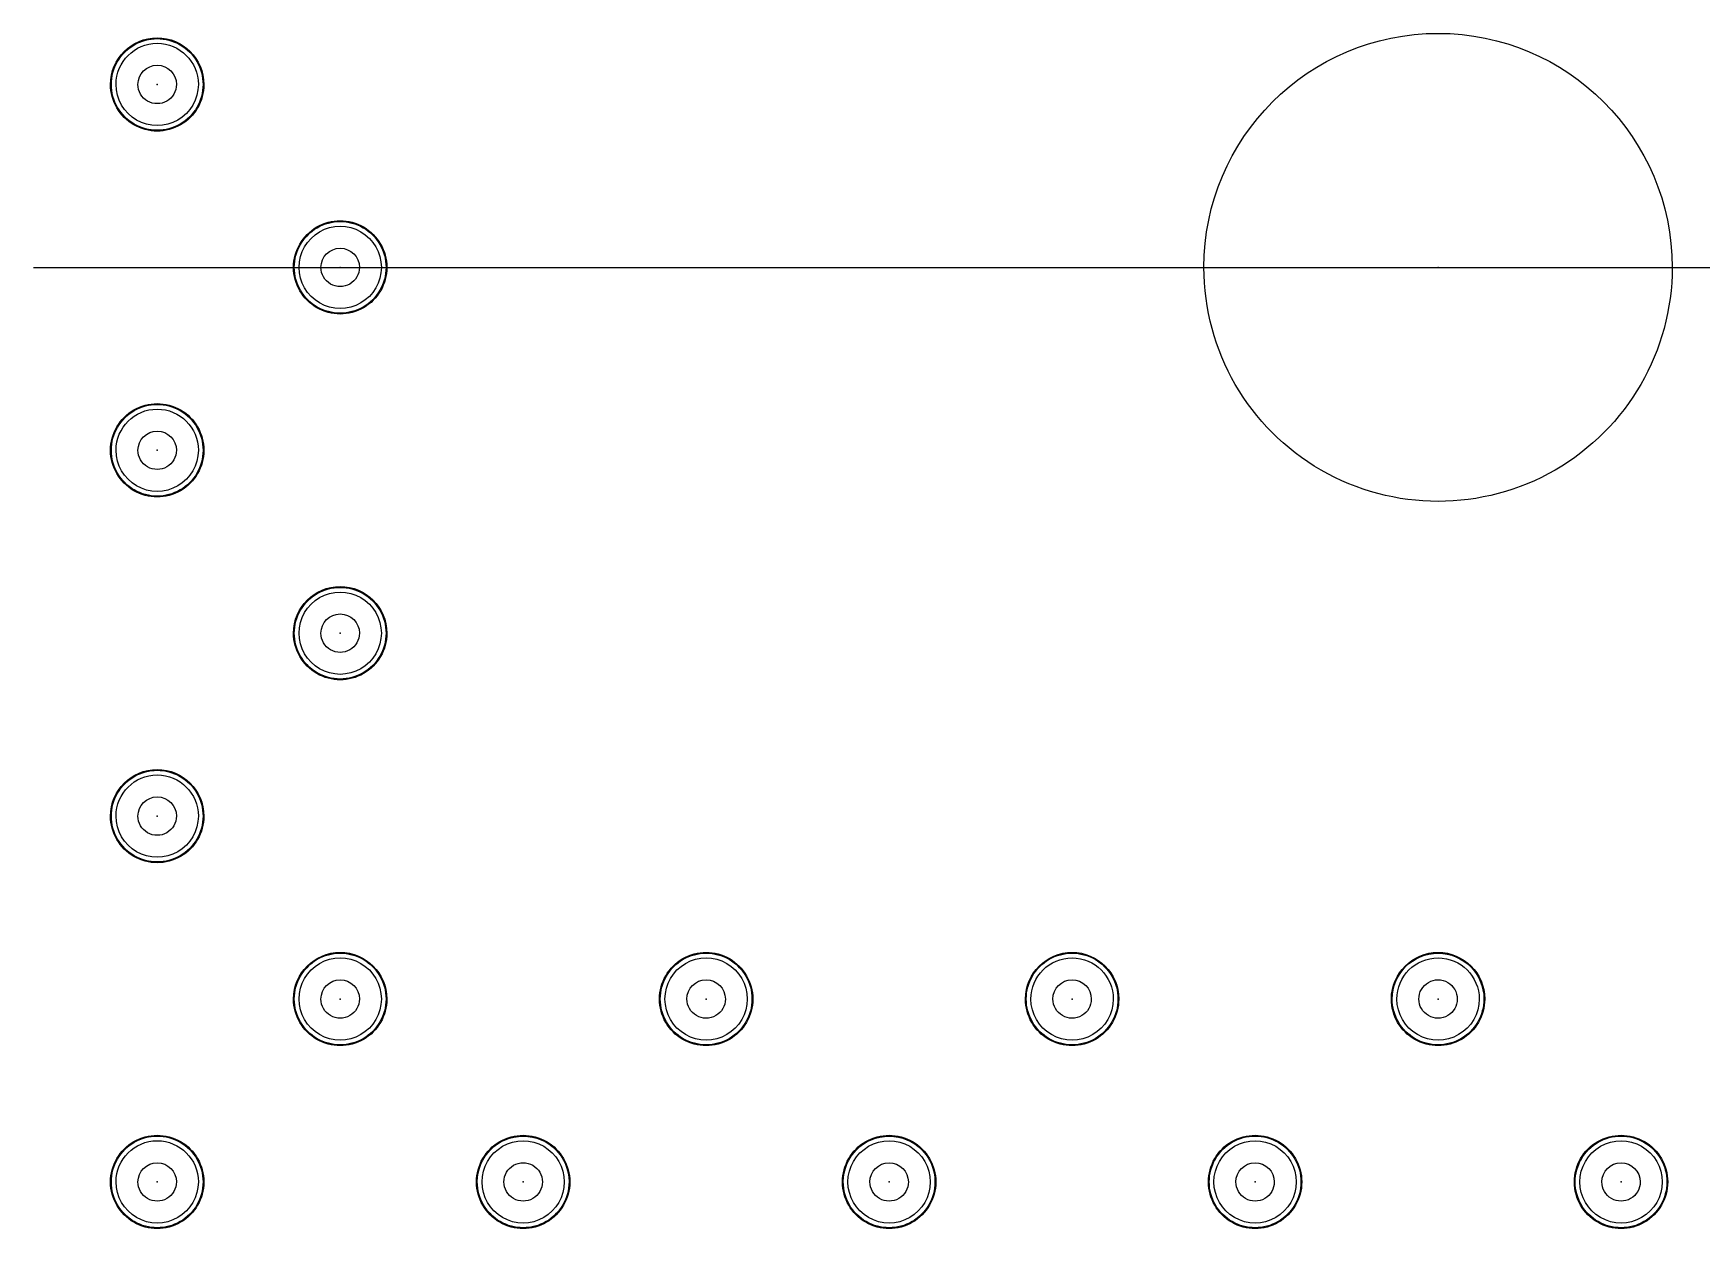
# Model space of a CAD drawing. Header units: millimetres. Extents: x 24815 to 37444, y -10619 to 6020.
# Drawn here: x 28012.79 to 28024.37, y 5891.36 to 5899.68 of the extents above; entities that cross this region are included whole.
import ezdxf

# ---------------------------------------------------------------- set-up
doc = ezdxf.new("R2010")
doc.units = ezdxf.units.MM

# ---------------------------------------------------------------- blocks, each defined once
blk = doc.blocks.new('A$C3CC6408C')
at = {"color": 2}
blk.add_line((-162.223, -11.4), (-142.724, -11.4), dxfattribs=at)
blk.add_line((-162.223, -11.4), (-142.724, -11.4), dxfattribs=at)
at = {"color": 2, "extrusion": (0, 0, -1)}
for centre, major_axis, start_param, end_param in [((-161.364, -10.13), (0.229, 0.229), 3.926991, 7.068583), ((-161.364, -10.13), (0.229, 0.229), 3.926991, 7.068583), ((-161.364, -10.13), (-0.225, 0.225), 5.497787, 8.63938), ((-161.364, -10.13), (-0.225, 0.225), 5.497787, 8.63938), ((-152.474, -11.4), (1.149, 1.149), 3.926991, 7.068583), ((-152.474, -11.4), (1.149, 1.149), 3.926991, 7.068583), ((-161.364, -10.13), (0.202, 0.202), 3.926991, 7.068583), ((-161.364, -10.13), (0.202, 0.202), 3.926991, 7.068583), ((-161.364, -10.13), (0.202, 0.202), 3.926991, 7.068583), ((-161.364, -10.13), (0.202, 0.202), 3.926991, 7.068583), ((-161.364, -10.13), (0.202, 0.202), 3.926991, 7.068583), ((-161.364, -10.13), (0.202, 0.202), 3.926991, 7.068583), ((-161.364, -10.13), (0.202, 0.202), 3.926991, 7.068583), ((-161.364, -10.13), (0.202, 0.202), 3.926991, 7.068583), ((-161.364, -10.13), (0.202, 0.202), 3.926991, 7.068583), ((-161.364, -10.13), (0.202, 0.202), 3.926991, 7.068583), ((-161.364, -10.13), (0.202, 0.202), 3.926991, 7.068583), ((-161.364, -10.13), (0.0943, 0.0943), 3.926991, 7.068583), ((-161.364, -10.13), (0.0943, 0.0943), 3.926991, 7.068583), ((-161.364, -10.13), (-0.229, 0.229), 2.356194, 5.497787), ((-161.364, -10.13), (-0.229, 0.229), 2.356194, 5.497787), ((-161.364, -10.13), (0.225, 0.225), 0.785398, 3.926991), ((-161.364, -10.13), (0.225, 0.225), 0.785398, 3.926991), ((-161.364, -10.13), (-0.202, 0.202), 2.356194, 5.497787), ((-161.364, -10.13), (-0.202, 0.202), 2.356194, 5.497787), ((-161.364, -10.13), (-0.202, 0.202), 2.356194, 5.497787), ((-161.364, -10.13), (-0.202, 0.202), 2.356194, 5.497787), ((-161.364, -10.13), (-0.202, 0.202), 2.356194, 5.497787), ((-161.364, -10.13), (-0.202, 0.202), 2.356194, 5.497787), ((-161.364, -10.13), (-0.202, 0.202), 2.356194, 5.497787), ((-161.364, -10.13), (-0.202, 0.202), 2.356194, 5.497787), ((-161.364, -10.13), (-0.202, 0.202), 2.356194, 5.497787), ((-161.364, -10.13), (-0.202, 0.202), 2.356194, 5.497787), ((-161.364, -10.13), (-0.202, 0.202), 2.356194, 5.497787), ((-161.364, -10.13), (-0.0943, 0.0943), 2.356194, 5.497787), ((-161.364, -10.13), (-0.0943, 0.0943), 2.356194, 5.497787), ((-160.094, -11.4), (-0.229, 0.229), 5.497787, 8.63938), ((-160.094, -11.4), (-0.229, 0.229), 5.497787, 8.63938), ((-160.094, -11.4), (-0.225, 0.225), 5.497787, 8.63938), ((-160.094, -11.4), (-0.225, 0.225), 5.497787, 8.63938), ((-160.094, -11.4), (-0.202, 0.202), 5.497787, 8.63938), ((-160.094, -11.4), (-0.202, 0.202), 5.497787, 8.63938), ((-160.094, -11.4), (-0.202, 0.202), 5.497787, 8.63938), ((-160.094, -11.4), (-0.202, 0.202), 5.497787, 8.63938), ((-160.094, -11.4), (-0.202, 0.202), 5.497787, 8.63938), ((-160.094, -11.4), (-0.202, 0.202), 5.497787, 8.63938), ((-160.094, -11.4), (-0.202, 0.202), 5.497787, 8.63938), ((-160.094, -11.4), (-0.202, 0.202), 5.497787, 8.63938), ((-160.094, -11.4), (-0.202, 0.202), 5.497787, 8.63938), ((-160.094, -11.4), (-0.202, 0.202), 5.497787, 8.63938), ((-160.094, -11.4), (-0.202, 0.202), 5.497787, 8.63938), ((-160.094, -11.4), (0.0943, 0.0943), 3.926991, 7.068583), ((-160.094, -11.4), (0.0943, 0.0943), 3.926991, 7.068583), ((-160.094, -11.4), (0.229, 0.229), 0.785398, 3.926991), ((-160.094, -11.4), (0.229, 0.229), 0.785398, 3.926991), ((-160.094, -11.4), (-0.225, 0.225), 2.356194, 5.497787), ((-160.094, -11.4), (-0.225, 0.225), 2.356194, 5.497787), ((-160.094, -11.4), (-0.202, 0.202), 2.356194, 5.497787), ((-160.094, -11.4), (-0.202, 0.202), 2.356194, 5.497787), ((-160.094, -11.4), (-0.202, 0.202), 2.356194, 5.497787), ((-160.094, -11.4), (-0.202, 0.202), 2.356194, 5.497787), ((-160.094, -11.4), (-0.202, 0.202), 2.356194, 5.497787), ((-160.094, -11.4), (-0.202, 0.202), 2.356194, 5.497787), ((-160.094, -11.4), (-0.202, 0.202), 2.356194, 5.497787), ((-160.094, -11.4), (-0.202, 0.202), 2.356194, 5.497787), ((-160.094, -11.4), (-0.202, 0.202), 2.356194, 5.497787), ((-160.094, -11.4), (-0.202, 0.202), 2.356194, 5.497787), ((-160.094, -11.4), (-0.202, 0.202), 2.356194, 5.497787), ((-160.094, -11.4), (0.0943, 0.0943), 0.785398, 3.926991), ((-160.094, -11.4), (0.0943, 0.0943), 0.785398, 3.926991), ((-152.474, -11.4), (1.149, 1.149), 0.785398, 3.926991), ((-152.474, -11.4), (1.149, 1.149), 0.785398, 3.926991), ((-161.364, -12.67), (-0.229, 0.229), 5.497787, 8.63938), ((-161.364, -12.67), (-0.229, 0.229), 5.497787, 8.63938), ((-161.364, -12.67), (-0.225, 0.225), 5.497787, 8.63938), ((-161.364, -12.67), (-0.225, 0.225), 5.497787, 8.63938), ((-161.364, -12.67), (0.202, 0.202), 3.926991, 7.068583), ((-161.364, -12.67), (0.202, 0.202), 3.926991, 7.068583), ((-161.364, -12.67), (0.202, 0.202), 3.926991, 7.068583), ((-161.364, -12.67), (0.202, 0.202), 3.926991, 7.068583), ((-161.364, -12.67), (0.202, 0.202), 3.926991, 7.068583), ((-161.364, -12.67), (0.202, 0.202), 3.926991, 7.068583), ((-161.364, -12.67), (0.202, 0.202), 3.926991, 7.068583), ((-161.364, -12.67), (0.202, 0.202), 3.926991, 7.068583), ((-161.364, -12.67), (0.202, 0.202), 3.926991, 7.068583), ((-161.364, -12.67), (0.202, 0.202), 3.926991, 7.068583), ((-161.364, -12.67), (0.202, 0.202), 3.926991, 7.068583), ((-161.364, -12.67), (0.0943, 0.0943), 3.926991, 7.068583), ((-161.364, -12.67), (0.0943, 0.0943), 3.926991, 7.068583), ((-161.364, -12.67), (0.229, 0.229), 0.785398, 3.926991), ((-161.364, -12.67), (0.229, 0.229), 0.785398, 3.926991), ((-161.364, -12.67), (0.225, 0.225), 0.785398, 3.926991), ((-161.364, -12.67), (0.225, 0.225), 0.785398, 3.926991), ((-161.364, -12.67), (0.202, 0.202), 0.785398, 3.926991), ((-161.364, -12.67), (0.202, 0.202), 0.785398, 3.926991), ((-161.364, -12.67), (0.202, 0.202), 0.785398, 3.926991), ((-161.364, -12.67), (0.202, 0.202), 0.785398, 3.926991), ((-161.364, -12.67), (0.202, 0.202), 0.785398, 3.926991), ((-161.364, -12.67), (0.202, 0.202), 0.785398, 3.926991), ((-161.364, -12.67), (0.202, 0.202), 0.785398, 3.926991), ((-161.364, -12.67), (0.202, 0.202), 0.785398, 3.926991), ((-161.364, -12.67), (0.202, 0.202), 0.785398, 3.926991), ((-161.364, -12.67), (0.202, 0.202), 0.785398, 3.926991), ((-161.364, -12.67), (0.202, 0.202), 0.785398, 3.926991), ((-161.364, -12.67), (-0.0943, 0.0943), 2.356194, 5.497787), ((-161.364, -12.67), (-0.0943, 0.0943), 2.356194, 5.497787), ((-160.094, -13.94), (0.229, 0.229), 3.926991, 7.068583), ((-160.094, -13.94), (0.229, 0.229), 3.926991, 7.068583), ((-160.094, -13.94), (-0.225, 0.225), 5.497787, 8.63938), ((-160.094, -13.94), (-0.225, 0.225), 5.497787, 8.63938), ((-160.094, -13.94), (-0.202, 0.202), 5.497787, 8.63938), ((-160.094, -13.94), (-0.202, 0.202), 5.497787, 8.63938), ((-160.094, -13.94), (-0.202, 0.202), 5.497787, 8.63938), ((-160.094, -13.94), (-0.202, 0.202), 5.497787, 8.63938), ((-160.094, -13.94), (-0.202, 0.202), 5.497787, 8.63938), ((-160.094, -13.94), (-0.202, 0.202), 5.497787, 8.63938), ((-160.094, -13.94), (-0.202, 0.202), 5.497787, 8.63938), ((-160.094, -13.94), (-0.202, 0.202), 5.497787, 8.63938), ((-160.094, -13.94), (-0.202, 0.202), 5.497787, 8.63938), ((-160.094, -13.94), (-0.202, 0.202), 5.497787, 8.63938), ((-160.094, -13.94), (-0.202, 0.202), 5.497787, 8.63938), ((-160.094, -13.94), (0.0943, 0.0943), 3.926991, 7.068583), ((-160.094, -13.94), (0.0943, 0.0943), 3.926991, 7.068583), ((-160.094, -13.94), (0.229, 0.229), 0.785398, 3.926991), ((-160.094, -13.94), (0.229, 0.229), 0.785398, 3.926991), ((-160.094, -13.94), (-0.225, 0.225), 2.356194, 5.497787), ((-160.094, -13.94), (-0.225, 0.225), 2.356194, 5.497787), ((-160.094, -13.94), (-0.202, 0.202), 2.356194, 5.497787), ((-160.094, -13.94), (-0.202, 0.202), 2.356194, 5.497787), ((-160.094, -13.94), (-0.202, 0.202), 2.356194, 5.497787), ((-160.094, -13.94), (-0.202, 0.202), 2.356194, 5.497787), ((-160.094, -13.94), (-0.202, 0.202), 2.356194, 5.497787), ((-160.094, -13.94), (-0.202, 0.202), 2.356194, 5.497787), ((-160.094, -13.94), (-0.202, 0.202), 2.356194, 5.497787), ((-160.094, -13.94), (-0.202, 0.202), 2.356194, 5.497787), ((-160.094, -13.94), (-0.202, 0.202), 2.356194, 5.497787), ((-160.094, -13.94), (-0.202, 0.202), 2.356194, 5.497787), ((-160.094, -13.94), (-0.202, 0.202), 2.356194, 5.497787), ((-160.094, -13.94), (0.0943, 0.0943), 0.785398, 3.926991), ((-160.094, -13.94), (0.0943, 0.0943), 0.785398, 3.926991), ((-161.364, -15.21), (0.229, 0.229), 3.926991, 7.068583), ((-161.364, -15.21), (0.229, 0.229), 3.926991, 7.068583), ((-161.364, -15.21), (-0.225, 0.225), 5.497787, 8.63938), ((-161.364, -15.21), (-0.225, 0.225), 5.497787, 8.63938), ((-161.364, -15.21), (0.202, 0.202), 3.926991, 7.068583), ((-161.364, -15.21), (0.202, 0.202), 3.926991, 7.068583), ((-161.364, -15.21), (0.202, 0.202), 3.926991, 7.068583), ((-161.364, -15.21), (0.202, 0.202), 3.926991, 7.068583), ((-161.364, -15.21), (0.202, 0.202), 3.926991, 7.068583), ((-161.364, -15.21), (0.202, 0.202), 3.926991, 7.068583), ((-161.364, -15.21), (0.202, 0.202), 3.926991, 7.068583), ((-161.364, -15.21), (0.202, 0.202), 3.926991, 7.068583), ((-161.364, -15.21), (0.202, 0.202), 3.926991, 7.068583), ((-161.364, -15.21), (0.202, 0.202), 3.926991, 7.068583), ((-161.364, -15.21), (0.202, 0.202), 3.926991, 7.068583), ((-161.364, -15.21), (0.0943, 0.0943), 3.926991, 7.068583), ((-161.364, -15.21), (0.0943, 0.0943), 3.926991, 7.068583), ((-161.364, -15.21), (-0.229, 0.229), 2.356194, 5.497787), ((-161.364, -15.21), (-0.229, 0.229), 2.356194, 5.497787), ((-161.364, -15.21), (0.225, 0.225), 0.785398, 3.926991), ((-161.364, -15.21), (0.225, 0.225), 0.785398, 3.926991), ((-161.364, -15.21), (-0.202, 0.202), 2.356194, 5.497787), ((-161.364, -15.21), (-0.202, 0.202), 2.356194, 5.497787), ((-161.364, -15.21), (-0.202, 0.202), 2.356194, 5.497787), ((-161.364, -15.21), (-0.202, 0.202), 2.356194, 5.497787), ((-161.364, -15.21), (-0.202, 0.202), 2.356194, 5.497787), ((-161.364, -15.21), (-0.202, 0.202), 2.356194, 5.497787), ((-161.364, -15.21), (-0.202, 0.202), 2.356194, 5.497787), ((-161.364, -15.21), (-0.202, 0.202), 2.356194, 5.497787), ((-161.364, -15.21), (-0.202, 0.202), 2.356194, 5.497787), ((-161.364, -15.21), (-0.202, 0.202), 2.356194, 5.497787), ((-161.364, -15.21), (-0.202, 0.202), 2.356194, 5.497787), ((-161.364, -15.21), (-0.0943, 0.0943), 2.356194, 5.497787), ((-161.364, -15.21), (-0.0943, 0.0943), 2.356194, 5.497787), ((-160.094, -16.48), (0.229, 0.229), 3.926991, 7.068583), ((-160.094, -16.48), (0.229, 0.229), 3.926991, 7.068583), ((-160.094, -16.48), (-0.225, 0.225), 5.497787, 8.63938), ((-160.094, -16.48), (-0.225, 0.225), 5.497787, 8.63938), ((-160.094, -16.48), (-0.202, 0.202), 5.497787, 8.63938), ((-160.094, -16.48), (-0.202, 0.202), 5.497787, 8.63938), ((-160.094, -16.48), (-0.202, 0.202), 5.497787, 8.63938), ((-160.094, -16.48), (-0.202, 0.202), 5.497787, 8.63938), ((-160.094, -16.48), (-0.202, 0.202), 5.497787, 8.63938), ((-160.094, -16.48), (-0.202, 0.202), 5.497787, 8.63938), ((-160.094, -16.48), (-0.202, 0.202), 5.497787, 8.63938), ((-160.094, -16.48), (-0.202, 0.202), 5.497787, 8.63938), ((-160.094, -16.48), (-0.202, 0.202), 5.497787, 8.63938), ((-160.094, -16.48), (-0.202, 0.202), 5.497787, 8.63938), ((-160.094, -16.48), (-0.202, 0.202), 5.497787, 8.63938), ((-157.554, -16.48), (-0.229, 0.229), 5.497787, 8.63938), ((-157.554, -16.48), (-0.229, 0.229), 5.497787, 8.63938), ((-157.554, -16.48), (-0.225, 0.225), 5.497787, 8.63938), ((-157.554, -16.48), (-0.225, 0.225), 5.497787, 8.63938), ((-157.554, -16.48), (-0.202, 0.202), 5.497787, 8.63938), ((-157.554, -16.48), (-0.202, 0.202), 5.497787, 8.63938), ((-157.554, -16.48), (-0.202, 0.202), 5.497787, 8.63938), ((-157.554, -16.48), (-0.202, 0.202), 5.497787, 8.63938), ((-157.554, -16.48), (-0.202, 0.202), 5.497787, 8.63938), ((-157.554, -16.48), (-0.202, 0.202), 5.497787, 8.63938), ((-157.554, -16.48), (-0.202, 0.202), 5.497787, 8.63938), ((-157.554, -16.48), (-0.202, 0.202), 5.497787, 8.63938), ((-157.554, -16.48), (-0.202, 0.202), 5.497787, 8.63938), ((-157.554, -16.48), (-0.202, 0.202), 5.497787, 8.63938), ((-157.554, -16.48), (-0.202, 0.202), 5.497787, 8.63938), ((-155.014, -16.48), (0.229, 0.229), 3.926991, 7.068583), ((-155.014, -16.48), (0.229, 0.229), 3.926991, 7.068583), ((-155.014, -16.48), (-0.225, 0.225), 5.497787, 8.63938), ((-155.014, -16.48), (-0.225, 0.225), 5.497787, 8.63938), ((-155.014, -16.48), (0.202, 0.202), 3.926991, 7.068583), ((-155.014, -16.48), (0.202, 0.202), 3.926991, 7.068583), ((-155.014, -16.48), (0.202, 0.202), 3.926991, 7.068583), ((-155.014, -16.48), (0.202, 0.202), 3.926991, 7.068583), ((-155.014, -16.48), (0.202, 0.202), 3.926991, 7.068583), ((-155.014, -16.48), (0.202, 0.202), 3.926991, 7.068583), ((-155.014, -16.48), (0.202, 0.202), 3.926991, 7.068583), ((-155.014, -16.48), (0.202, 0.202), 3.926991, 7.068583), ((-155.014, -16.48), (0.202, 0.202), 3.926991, 7.068583), ((-155.014, -16.48), (0.202, 0.202), 3.926991, 7.068583), ((-155.014, -16.48), (0.202, 0.202), 3.926991, 7.068583), ((-152.474, -16.48), (0.229, 0.229), 3.926991, 7.068583), ((-152.474, -16.48), (0.229, 0.229), 3.926991, 7.068583), ((-152.474, -16.48), (0.225, 0.225), 3.926991, 7.068583), ((-152.474, -16.48), (0.225, 0.225), 3.926991, 7.068583), ((-152.474, -16.48), (0.202, 0.202), 3.926991, 7.068583), ((-152.474, -16.48), (0.202, 0.202), 3.926991, 7.068583), ((-152.474, -16.48), (0.202, 0.202), 3.926991, 7.068583), ((-152.474, -16.48), (0.202, 0.202), 3.926991, 7.068583), ((-152.474, -16.48), (0.202, 0.202), 3.926991, 7.068583), ((-152.474, -16.48), (0.202, 0.202), 3.926991, 7.068583), ((-152.474, -16.48), (0.202, 0.202), 3.926991, 7.068583), ((-152.474, -16.48), (0.202, 0.202), 3.926991, 7.068583), ((-152.474, -16.48), (0.202, 0.202), 3.926991, 7.068583), ((-152.474, -16.48), (0.202, 0.202), 3.926991, 7.068583), ((-152.474, -16.48), (0.202, 0.202), 3.926991, 7.068583), ((-160.094, -16.48), (0.0943, 0.0943), 3.926991, 7.068583), ((-160.094, -16.48), (0.0943, 0.0943), 3.926991, 7.068583), ((-157.554, -16.48), (0.0943, 0.0943), 3.926991, 7.068583), ((-157.554, -16.48), (0.0943, 0.0943), 3.926991, 7.068583), ((-155.014, -16.48), (0.0943, 0.0943), 3.926991, 7.068583), ((-155.014, -16.48), (0.0943, 0.0943), 3.926991, 7.068583), ((-152.474, -16.48), (-0.0943, 0.0943), 5.497787, 8.63938), ((-152.474, -16.48), (-0.0943, 0.0943), 5.497787, 8.63938), ((-160.094, -16.48), (-0.229, 0.229), 2.356194, 5.497787), ((-160.094, -16.48), (-0.229, 0.229), 2.356194, 5.497787), ((-160.094, -16.48), (-0.225, 0.225), 2.356194, 5.497787), ((-160.094, -16.48), (-0.225, 0.225), 2.356194, 5.497787), ((-160.094, -16.48), (-0.202, 0.202), 2.356194, 5.497787), ((-160.094, -16.48), (-0.202, 0.202), 2.356194, 5.497787), ((-160.094, -16.48), (-0.202, 0.202), 2.356194, 5.497787), ((-160.094, -16.48), (-0.202, 0.202), 2.356194, 5.497787), ((-160.094, -16.48), (-0.202, 0.202), 2.356194, 5.497787), ((-160.094, -16.48), (-0.202, 0.202), 2.356194, 5.497787), ((-160.094, -16.48), (-0.202, 0.202), 2.356194, 5.497787), ((-160.094, -16.48), (-0.202, 0.202), 2.356194, 5.497787), ((-160.094, -16.48), (-0.202, 0.202), 2.356194, 5.497787), ((-160.094, -16.48), (-0.202, 0.202), 2.356194, 5.497787), ((-160.094, -16.48), (-0.202, 0.202), 2.356194, 5.497787), ((-160.094, -16.48), (0.0943, 0.0943), 0.785398, 3.926991), ((-160.094, -16.48), (0.0943, 0.0943), 0.785398, 3.926991), ((-157.554, -16.48), (-0.229, 0.229), 2.356194, 5.497787), ((-157.554, -16.48), (-0.229, 0.229), 2.356194, 5.497787), ((-157.554, -16.48), (0.225, 0.225), 0.785398, 3.926991), ((-157.554, -16.48), (0.225, 0.225), 0.785398, 3.926991), ((-157.554, -16.48), (-0.202, 0.202), 2.356194, 5.497787), ((-157.554, -16.48), (-0.202, 0.202), 2.356194, 5.497787), ((-157.554, -16.48), (-0.202, 0.202), 2.356194, 5.497787), ((-157.554, -16.48), (-0.202, 0.202), 2.356194, 5.497787), ((-157.554, -16.48), (-0.202, 0.202), 2.356194, 5.497787), ((-157.554, -16.48), (-0.202, 0.202), 2.356194, 5.497787), ((-157.554, -16.48), (-0.202, 0.202), 2.356194, 5.497787), ((-157.554, -16.48), (-0.202, 0.202), 2.356194, 5.497787), ((-157.554, -16.48), (-0.202, 0.202), 2.356194, 5.497787), ((-157.554, -16.48), (-0.202, 0.202), 2.356194, 5.497787), ((-157.554, -16.48), (-0.202, 0.202), 2.356194, 5.497787), ((-157.554, -16.48), (0.0943, 0.0943), 0.785398, 3.926991), ((-157.554, -16.48), (0.0943, 0.0943), 0.785398, 3.926991), ((-155.014, -16.48), (-0.229, 0.229), 2.356194, 5.497787), ((-155.014, -16.48), (-0.229, 0.229), 2.356194, 5.497787), ((-155.014, -16.48), (0.225, 0.225), 0.785398, 3.926991), ((-155.014, -16.48), (0.225, 0.225), 0.785398, 3.926991), ((-155.014, -16.48), (-0.202, 0.202), 2.356194, 5.497787), ((-155.014, -16.48), (-0.202, 0.202), 2.356194, 5.497787), ((-155.014, -16.48), (-0.202, 0.202), 2.356194, 5.497787), ((-155.014, -16.48), (-0.202, 0.202), 2.356194, 5.497787), ((-155.014, -16.48), (-0.202, 0.202), 2.356194, 5.497787), ((-155.014, -16.48), (-0.202, 0.202), 2.356194, 5.497787), ((-155.014, -16.48), (-0.202, 0.202), 2.356194, 5.497787), ((-155.014, -16.48), (-0.202, 0.202), 2.356194, 5.497787), ((-155.014, -16.48), (-0.202, 0.202), 2.356194, 5.497787), ((-155.014, -16.48), (-0.202, 0.202), 2.356194, 5.497787), ((-155.014, -16.48), (-0.202, 0.202), 2.356194, 5.497787), ((-155.014, -16.48), (-0.0943, 0.0943), 2.356194, 5.497787), ((-155.014, -16.48), (-0.0943, 0.0943), 2.356194, 5.497787), ((-152.474, -16.48), (-0.229, 0.229), 2.356194, 5.497787), ((-152.474, -16.48), (-0.229, 0.229), 2.356194, 5.497787), ((-152.474, -16.48), (0.225, 0.225), 0.785398, 3.926991), ((-152.474, -16.48), (0.225, 0.225), 0.785398, 3.926991), ((-152.474, -16.48), (0.202, 0.202), 0.785398, 3.926991), ((-152.474, -16.48), (0.202, 0.202), 0.785398, 3.926991), ((-152.474, -16.48), (0.202, 0.202), 0.785398, 3.926991), ((-152.474, -16.48), (0.202, 0.202), 0.785398, 3.926991), ((-152.474, -16.48), (0.202, 0.202), 0.785398, 3.926991), ((-152.474, -16.48), (0.202, 0.202), 0.785398, 3.926991), ((-152.474, -16.48), (0.202, 0.202), 0.785398, 3.926991), ((-152.474, -16.48), (0.202, 0.202), 0.785398, 3.926991), ((-152.474, -16.48), (0.202, 0.202), 0.785398, 3.926991), ((-152.474, -16.48), (0.202, 0.202), 0.785398, 3.926991), ((-152.474, -16.48), (0.202, 0.202), 0.785398, 3.926991), ((-152.474, -16.48), (0.0943, 0.0943), 0.785398, 3.926991), ((-152.474, -16.48), (0.0943, 0.0943), 0.785398, 3.926991), ((-161.364, -17.75), (-0.229, 0.229), 5.497787, 8.63938), ((-161.364, -17.75), (-0.229, 0.229), 5.497787, 8.63938), ((-161.364, -17.75), (-0.225, 0.225), 5.497787, 8.63938), ((-161.364, -17.75), (-0.225, 0.225), 5.497787, 8.63938), ((-161.364, -17.75), (0.202, 0.202), 3.926991, 7.068583), ((-161.364, -17.75), (0.202, 0.202), 3.926991, 7.068583), ((-161.364, -17.75), (0.202, 0.202), 3.926991, 7.068583), ((-161.364, -17.75), (0.202, 0.202), 3.926991, 7.068583), ((-161.364, -17.75), (0.202, 0.202), 3.926991, 7.068583), ((-161.364, -17.75), (0.202, 0.202), 3.926991, 7.068583), ((-161.364, -17.75), (0.202, 0.202), 3.926991, 7.068583), ((-161.364, -17.75), (0.202, 0.202), 3.926991, 7.068583), ((-161.364, -17.75), (0.202, 0.202), 3.926991, 7.068583), ((-161.364, -17.75), (0.202, 0.202), 3.926991, 7.068583), ((-161.364, -17.75), (0.202, 0.202), 3.926991, 7.068583), ((-158.824, -17.75), (-0.229, 0.229), 5.497787, 8.63938), ((-158.824, -17.75), (-0.229, 0.229), 5.497787, 8.63938), ((-158.824, -17.75), (0.225, 0.225), 3.926991, 7.068583), ((-158.824, -17.75), (0.225, 0.225), 3.926991, 7.068583), ((-158.824, -17.75), (-0.202, 0.202), 5.497787, 8.63938), ((-158.824, -17.75), (-0.202, 0.202), 5.497787, 8.63938), ((-158.824, -17.75), (-0.202, 0.202), 5.497787, 8.63938), ((-158.824, -17.75), (-0.202, 0.202), 5.497787, 8.63938), ((-158.824, -17.75), (-0.202, 0.202), 5.497787, 8.63938), ((-158.824, -17.75), (-0.202, 0.202), 5.497787, 8.63938), ((-158.824, -17.75), (-0.202, 0.202), 5.497787, 8.63938), ((-158.824, -17.75), (-0.202, 0.202), 5.497787, 8.63938), ((-158.824, -17.75), (-0.202, 0.202), 5.497787, 8.63938), ((-158.824, -17.75), (-0.202, 0.202), 5.497787, 8.63938), ((-158.824, -17.75), (-0.202, 0.202), 5.497787, 8.63938), ((-156.284, -17.75), (-0.229, 0.229), 5.497787, 8.63938), ((-156.284, -17.75), (-0.229, 0.229), 5.497787, 8.63938), ((-156.284, -17.75), (0.225, 0.225), 3.926991, 7.068583), ((-156.284, -17.75), (0.225, 0.225), 3.926991, 7.068583), ((-156.284, -17.75), (-0.202, 0.202), 5.497787, 8.63938), ((-156.284, -17.75), (-0.202, 0.202), 5.497787, 8.63938), ((-156.284, -17.75), (-0.202, 0.202), 5.497787, 8.63938), ((-156.284, -17.75), (-0.202, 0.202), 5.497787, 8.63938), ((-156.284, -17.75), (-0.202, 0.202), 5.497787, 8.63938), ((-156.284, -17.75), (-0.202, 0.202), 5.497787, 8.63938), ((-156.284, -17.75), (-0.202, 0.202), 5.497787, 8.63938), ((-156.284, -17.75), (-0.202, 0.202), 5.497787, 8.63938), ((-156.284, -17.75), (-0.202, 0.202), 5.497787, 8.63938), ((-156.284, -17.75), (-0.202, 0.202), 5.497787, 8.63938), ((-156.284, -17.75), (-0.202, 0.202), 5.497787, 8.63938), ((-153.744, -17.75), (-0.229, 0.229), 5.497787, 8.63938), ((-153.744, -17.75), (-0.229, 0.229), 5.497787, 8.63938), ((-153.744, -17.75), (-0.225, 0.225), 5.497787, 8.63938), ((-153.744, -17.75), (-0.225, 0.225), 5.497787, 8.63938), ((-153.744, -17.75), (-0.202, 0.202), 5.497787, 8.63938), ((-153.744, -17.75), (-0.202, 0.202), 5.497787, 8.63938), ((-153.744, -17.75), (-0.202, 0.202), 5.497787, 8.63938), ((-153.744, -17.75), (-0.202, 0.202), 5.497787, 8.63938), ((-153.744, -17.75), (-0.202, 0.202), 5.497787, 8.63938), ((-153.744, -17.75), (-0.202, 0.202), 5.497787, 8.63938), ((-153.744, -17.75), (-0.202, 0.202), 5.497787, 8.63938), ((-153.744, -17.75), (-0.202, 0.202), 5.497787, 8.63938), ((-153.744, -17.75), (-0.202, 0.202), 5.497787, 8.63938), ((-153.744, -17.75), (-0.202, 0.202), 5.497787, 8.63938), ((-153.744, -17.75), (-0.202, 0.202), 5.497787, 8.63938), ((-151.204, -17.75), (-0.229, 0.229), 5.497787, 8.63938), ((-151.204, -17.75), (-0.229, 0.229), 5.497787, 8.63938), ((-151.204, -17.75), (-0.225, 0.225), 5.497787, 8.63938), ((-151.204, -17.75), (-0.225, 0.225), 5.497787, 8.63938), ((-151.204, -17.75), (-0.202, 0.202), 5.497787, 8.63938), ((-151.204, -17.75), (-0.202, 0.202), 5.497787, 8.63938), ((-151.204, -17.75), (-0.202, 0.202), 5.497787, 8.63938), ((-151.204, -17.75), (-0.202, 0.202), 5.497787, 8.63938), ((-151.204, -17.75), (-0.202, 0.202), 5.497787, 8.63938), ((-151.204, -17.75), (-0.202, 0.202), 5.497787, 8.63938), ((-151.204, -17.75), (-0.202, 0.202), 5.497787, 8.63938), ((-151.204, -17.75), (-0.202, 0.202), 5.497787, 8.63938), ((-151.204, -17.75), (-0.202, 0.202), 5.497787, 8.63938), ((-151.204, -17.75), (-0.202, 0.202), 5.497787, 8.63938), ((-151.204, -17.75), (-0.202, 0.202), 5.497787, 8.63938), ((-161.364, -17.75), (0.0943, 0.0943), 3.926991, 7.068583), ((-161.364, -17.75), (0.0943, 0.0943), 3.926991, 7.068583), ((-158.824, -17.75), (-0.0943, 0.0943), 5.497787, 8.63938), ((-158.824, -17.75), (-0.0943, 0.0943), 5.497787, 8.63938), ((-156.284, -17.75), (0.0943, 0.0943), 3.926991, 7.068583), ((-156.284, -17.75), (0.0943, 0.0943), 3.926991, 7.068583), ((-153.744, -17.75), (0.0943, 0.0943), 3.926991, 7.068583), ((-153.744, -17.75), (0.0943, 0.0943), 3.926991, 7.068583), ((-151.204, -17.75), (0.0943, 0.0943), 3.926991, 7.068583), ((-151.204, -17.75), (0.0943, 0.0943), 3.926991, 7.068583), ((-161.364, -17.75), (0.229, 0.229), 0.785398, 3.926991), ((-161.364, -17.75), (0.229, 0.229), 0.785398, 3.926991), ((-161.364, -17.75), (0.225, 0.225), 0.785398, 3.926991), ((-161.364, -17.75), (0.225, 0.225), 0.785398, 3.926991), ((-161.364, -17.75), (0.202, 0.202), 0.785398, 3.926991), ((-161.364, -17.75), (0.202, 0.202), 0.785398, 3.926991), ((-161.364, -17.75), (0.202, 0.202), 0.785398, 3.926991), ((-161.364, -17.75), (0.202, 0.202), 0.785398, 3.926991), ((-161.364, -17.75), (0.202, 0.202), 0.785398, 3.926991), ((-161.364, -17.75), (0.202, 0.202), 0.785398, 3.926991), ((-161.364, -17.75), (0.202, 0.202), 0.785398, 3.926991), ((-161.364, -17.75), (0.202, 0.202), 0.785398, 3.926991), ((-161.364, -17.75), (0.202, 0.202), 0.785398, 3.926991), ((-161.364, -17.75), (0.202, 0.202), 0.785398, 3.926991), ((-161.364, -17.75), (0.202, 0.202), 0.785398, 3.926991), ((-161.364, -17.75), (-0.0943, 0.0943), 2.356194, 5.497787), ((-161.364, -17.75), (-0.0943, 0.0943), 2.356194, 5.497787), ((-158.824, -17.75), (0.229, 0.229), 0.785398, 3.926991), ((-158.824, -17.75), (0.229, 0.229), 0.785398, 3.926991), ((-158.824, -17.75), (0.225, 0.225), 0.785398, 3.926991), ((-158.824, -17.75), (0.225, 0.225), 0.785398, 3.926991), ((-158.824, -17.75), (0.202, 0.202), 0.785398, 3.926991), ((-158.824, -17.75), (0.202, 0.202), 0.785398, 3.926991), ((-158.824, -17.75), (0.202, 0.202), 0.785398, 3.926991), ((-158.824, -17.75), (0.202, 0.202), 0.785398, 3.926991), ((-158.824, -17.75), (0.202, 0.202), 0.785398, 3.926991), ((-158.824, -17.75), (0.202, 0.202), 0.785398, 3.926991), ((-158.824, -17.75), (0.202, 0.202), 0.785398, 3.926991), ((-158.824, -17.75), (0.202, 0.202), 0.785398, 3.926991), ((-158.824, -17.75), (0.202, 0.202), 0.785398, 3.926991), ((-158.824, -17.75), (0.202, 0.202), 0.785398, 3.926991), ((-158.824, -17.75), (0.202, 0.202), 0.785398, 3.926991), ((-158.824, -17.75), (0.0943, 0.0943), 0.785398, 3.926991), ((-158.824, -17.75), (0.0943, 0.0943), 0.785398, 3.926991), ((-156.284, -17.75), (0.229, 0.229), 0.785398, 3.926991), ((-156.284, -17.75), (0.229, 0.229), 0.785398, 3.926991), ((-156.284, -17.75), (-0.225, 0.225), 2.356194, 5.497787), ((-156.284, -17.75), (-0.225, 0.225), 2.356194, 5.497787), ((-156.284, -17.75), (-0.202, 0.202), 2.356194, 5.497787), ((-156.284, -17.75), (-0.202, 0.202), 2.356194, 5.497787), ((-156.284, -17.75), (-0.202, 0.202), 2.356194, 5.497787), ((-156.284, -17.75), (-0.202, 0.202), 2.356194, 5.497787), ((-156.284, -17.75), (-0.202, 0.202), 2.356194, 5.497787), ((-156.284, -17.75), (-0.202, 0.202), 2.356194, 5.497787), ((-156.284, -17.75), (-0.202, 0.202), 2.356194, 5.497787), ((-156.284, -17.75), (-0.202, 0.202), 2.356194, 5.497787), ((-156.284, -17.75), (-0.202, 0.202), 2.356194, 5.497787), ((-156.284, -17.75), (-0.202, 0.202), 2.356194, 5.497787), ((-156.284, -17.75), (-0.202, 0.202), 2.356194, 5.497787), ((-156.284, -17.75), (0.0943, 0.0943), 0.785398, 3.926991), ((-156.284, -17.75), (0.0943, 0.0943), 0.785398, 3.926991), ((-153.744, -17.75), (0.229, 0.229), 0.785398, 3.926991), ((-153.744, -17.75), (0.229, 0.229), 0.785398, 3.926991), ((-153.744, -17.75), (-0.225, 0.225), 2.356194, 5.497787), ((-153.744, -17.75), (-0.225, 0.225), 2.356194, 5.497787), ((-153.744, -17.75), (-0.202, 0.202), 2.356194, 5.497787), ((-153.744, -17.75), (-0.202, 0.202), 2.356194, 5.497787), ((-153.744, -17.75), (-0.202, 0.202), 2.356194, 5.497787), ((-153.744, -17.75), (-0.202, 0.202), 2.356194, 5.497787), ((-153.744, -17.75), (-0.202, 0.202), 2.356194, 5.497787), ((-153.744, -17.75), (-0.202, 0.202), 2.356194, 5.497787), ((-153.744, -17.75), (-0.202, 0.202), 2.356194, 5.497787), ((-153.744, -17.75), (-0.202, 0.202), 2.356194, 5.497787), ((-153.744, -17.75), (-0.202, 0.202), 2.356194, 5.497787), ((-153.744, -17.75), (-0.202, 0.202), 2.356194, 5.497787), ((-153.744, -17.75), (-0.202, 0.202), 2.356194, 5.497787), ((-153.744, -17.75), (0.0943, 0.0943), 0.785398, 3.926991), ((-153.744, -17.75), (0.0943, 0.0943), 0.785398, 3.926991), ((-151.204, -17.75), (0.229, 0.229), 0.785398, 3.926991), ((-151.204, -17.75), (0.229, 0.229), 0.785398, 3.926991), ((-151.204, -17.75), (0.225, 0.225), 0.785398, 3.926991), ((-151.204, -17.75), (0.225, 0.225), 0.785398, 3.926991), ((-151.204, -17.75), (0.202, 0.202), 0.785398, 3.926991), ((-151.204, -17.75), (0.202, 0.202), 0.785398, 3.926991), ((-151.204, -17.75), (0.202, 0.202), 0.785398, 3.926991), ((-151.204, -17.75), (0.202, 0.202), 0.785398, 3.926991), ((-151.204, -17.75), (0.202, 0.202), 0.785398, 3.926991), ((-151.204, -17.75), (0.202, 0.202), 0.785398, 3.926991), ((-151.204, -17.75), (0.202, 0.202), 0.785398, 3.926991), ((-151.204, -17.75), (0.202, 0.202), 0.785398, 3.926991), ((-151.204, -17.75), (0.202, 0.202), 0.785398, 3.926991), ((-151.204, -17.75), (0.202, 0.202), 0.785398, 3.926991), ((-151.204, -17.75), (0.202, 0.202), 0.785398, 3.926991), ((-151.204, -17.75), (0.0943, 0.0943), 0.785398, 3.926991), ((-151.204, -17.75), (0.0943, 0.0943), 0.785398, 3.926991)]:
    blk.add_ellipse(centre, major_axis=major_axis, ratio=1, start_param=start_param, end_param=end_param, dxfattribs=at)
at = {"color": 2}
for p in [(-161.364, -10.13), (-160.094, -11.4), (-152.474, -11.4), (-161.364, -12.67), (-160.094, -13.94), (-161.364, -15.21), (-160.094, -16.48), (-157.554, -16.48), (-155.014, -16.48), (-152.474, -16.48), (-161.364, -17.75), (-158.824, -17.75), (-156.284, -17.75), (-153.744, -17.75), (-151.204, -17.75)]:
    blk.add_point(p, dxfattribs=at)

msp = doc.modelspace()

# ---------------------------------------------------------------- block references
msp.add_blockref('A$C3CC6408C', (28175.01663, 5909.45129))

doc.saveas('drawing.dxf')
